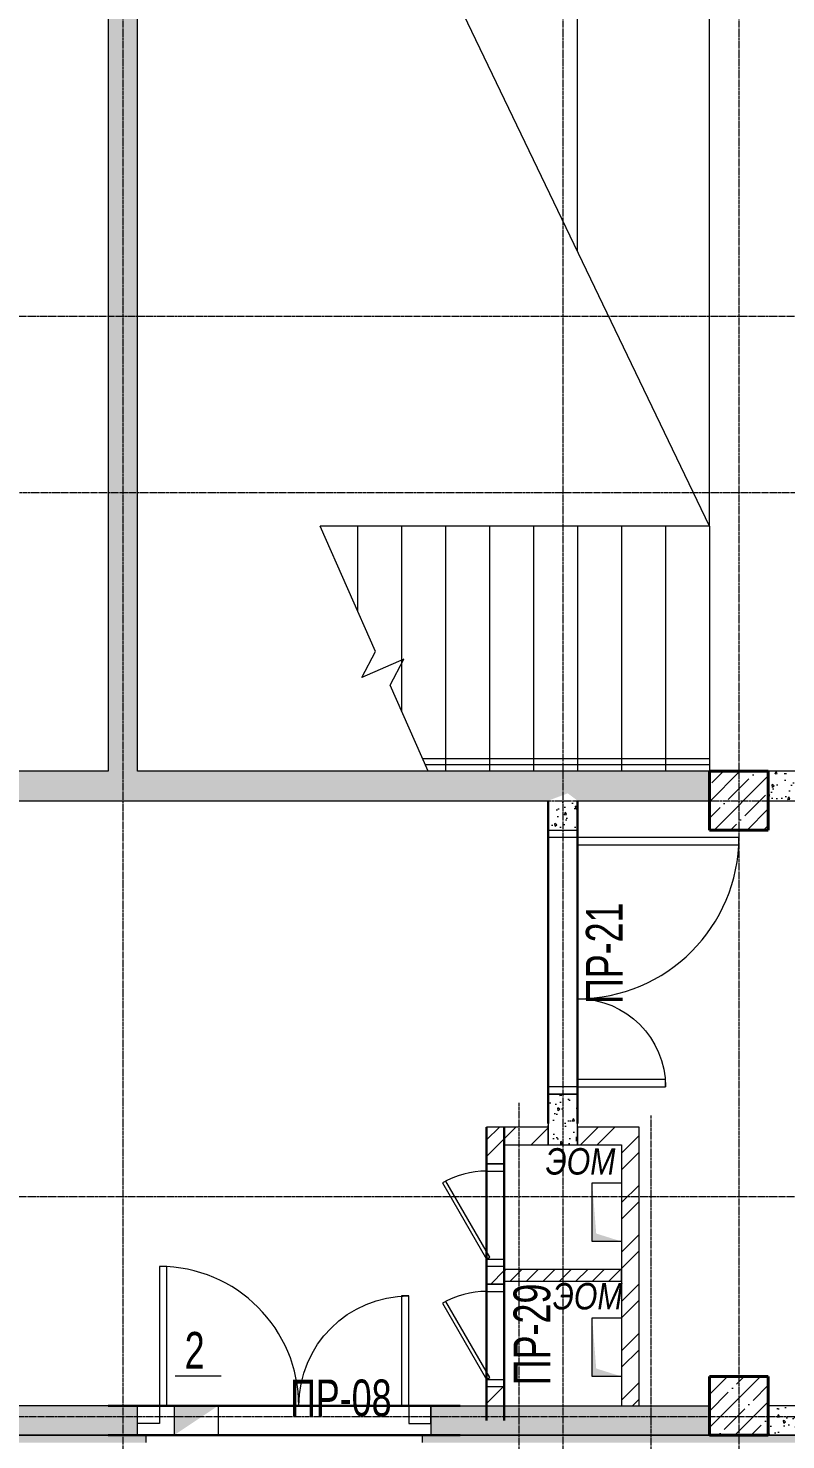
# Model space of a CAD drawing. Header units: millimetres. Extents: x -231292 to 573618, y -153144 to 564035.
# Drawn here: x 62539 to 67703, y 81773 to 91395 of the extents above; entities that cross this region are included whole.
import ezdxf
from ezdxf.enums import TextEntityAlignment as Align

# ---------------------------------------------------------------- set-up
doc = ezdxf.new("R2010")
doc.units = ezdxf.units.MM
doc.linetypes.add('CENTER2', pattern=[28.575, 19.05, -3.175, 3.175, -3.175])
doc.linetypes.add('HIDDEN2', pattern=[4.7625, 3.175, -1.5875])
doc.layers.get('0').update_dxf_attribs({"color": 250})
for name, color, linetype, lineweight in [('АР_Двери', 250, 'Continuous', 9), ('АР_Двери_витраж', 250, 'Continuous', 9), ('АР_Колонны', 250, 'Continuous', 35), ('АР_Отв. марка', 250, 'Continuous', 9), ('АР_Стены ЖБ', 250, 'Continuous', 35), ('АР_Стены кирпич', 250, 'Continuous', 20), ('АР_Стены ПЕНОблок', 250, 'Continuous', 20), ('АР_Стены_дефшов', 250, 'Continuous', 0), ('АР_Ф_ЛК', 250, 'Continuous', 5), ('АР_Штриховка', 250, 'Continuous', 0), ('Двери кабины', 250, 'Continuous', 0), ('ЛК_Открытая', 250, 'Continuous', 5), ('РД_Оси_100', 250, 'Continuous', 0), ('СС_Отверстия', 250, 'Continuous', 9), ('ЭОМ_отверстия', 250, 'Continuous', 5)]:
    doc.layers.add(name, color=color, linetype=linetype, lineweight=lineweight)
doc.layers.add('РД_Витраж_вн', color=250, linetype='Continuous')
doc.layers.add('РД_Перемычка инж проемов', color=250, linetype='Continuous')
doc.layers.add('РД_Проем', color=250, linetype='Continuous', lineweight=0, plot=False)
doc.layers.add('РД_проем_инж перемыч_подсчет', color=250, linetype='Continuous', lineweight=30, plot=False)
doc.styles.add('Arial0', font='arial.ttf')
doc.styles.add('MtXpl_Arial_Narrow', font='ARIALNI.TTF')
doc.styles.add('ккк', font='isocpeur.ttf', dxfattribs={"width": 0.85, "oblique": 15})
pattern_1 = [(45, (8883.4, 13229.69), (-112.2532, 112.2532), []), (45, (8995.66, 13229.69), (-112.2532, 112.2532), [198.4375, -39.6875, 0, -39.6875])]

# ---------------------------------------------------------------- blocks, each defined once
blk = doc.blocks.new('СОШ_2200_АР_ОСИ_М100_28.05.24')
at = {"layer": 'РД_Оси_100', "linetype": 'CENTER2'}
for p, q in [((119910, 76200), (-5954.958, 76200)), ((-5954.958, 75000), (119910, 75000)), ((-5954.958, 72900), (95715.503, 72900))]:
    blk.add_line(p, q, dxfattribs=at)
for points in [[(54300, 139938.679), (54300, -6155)], [(57300, 139938.679), (57300, -6155)], [(58500, 139938.679), (58500, -6155)], [(57000, 70839.76), (57000, -5755), (56700, -6155)], [(57900, 70753.904), (57900, -6155)], [(119910, 70200), (-5954.958, 70200)], [(95715.503, 68700), (-5454.958, 68700), (-5954.958, 68850)]]:
    blk.add_lwpolyline(points, dxfattribs=at)
blk = doc.blocks.new('otv')
at = {"linetype": 'Continuous'}
blk.add_lwpolyline([(0, -1), (0, 0), (1, 0), (1, -1)], close=True, dxfattribs=at)
blk.add_solid([(0, -1), (0, 0), (0.135, -0.137), (1, 0)], dxfattribs=at)
blk = doc.blocks.new('ЛК_открытая 1 эт 1500')
at = {"layer": 'АР_Ф_ЛК', "color": 5, "lineweight": 0}
for p, q in [((-920, 0), (-920, 2654.3)), ((-920, 2400), (-343.1, 2400)), ((-920, 2100), (337.5, 2100)), ((665, 0), (665, 1955.7)), ((705, 0), (705, 1938)), ((750, 0), (750, 1918.2)), ((-920, 1800), (750, 1800)), ((-920, 1500), (750, 1500)), ((-920, 1200), (750, 1200)), ((-920, 900), (750, 900)), ((-920, 600), (750, 600)), ((-920, 300), (750, 300)), ((-920, 0), (750, 0))]:
    blk.add_line(p, q, dxfattribs=at)
blk.add_lwpolyline([(750, 1918.2), (161.9, 2177.4), (-15.5, 2084.9), (110.5, 2370.8), (-66.9, 2278.2), (-920, 2654.3)], dxfattribs=at)
at = {"layer": 'АР_Ф_ЛК', "lineweight": 0}
blk.add_lwpolyline([(-85, 2070.6, 0, 150, 0), (-85, 1604.4, 0, 0, 0), (-85, 0, 0, 0, 0)], format="xyseb", dxfattribs=at)
blk = doc.blocks.new('MOK-МаркаПроема инж.')
blk.add_line((-1.328, -1.754), (1.802, -1.754))
at = {"color": 0, "style": 'Arial0', "width": 0.7}
blk.add_attdef('АР-ПРОЕМ:Коробка', text='', height=2.5, dxfattribs=at).set_placement((0, 0), align=Align.MIDDLE)
blk = doc.blocks.new('MOK-МаркаПеремычки')
at = {"color": 0, "style": 'ккк', "oblique": 15, "width": 0.85}
blk.add_attdef('АР-ПРОЕМ:ПЕРЕМЫЧКА', text='', height=2.5, dxfattribs=at).set_placement((0, 0), align=Align.MIDDLE)

msp = doc.modelspace()

# ---------------------------------------------------------------- hatches: boundary and pattern name
at = {"layer": 'АР_Штриховка', "linetype": 'Continuous', "lineweight": 0}
h = msp.add_hatch(dxfattribs=at)
h.set_pattern_fill('AR-CONC', color=256, angle=-315, style=0)
h.set_pattern_definition([(95, (8883.4, 13229.69), (140.09465, 117.55338), [19.05, -209.55]), (40, (8883.4, 13229.69), (-160.01845, 110.17673), [15.24, -167.6406]), (145.45144, (8895.08, 13239.48), (-19.9238, 227.7301), [16.19, -178.09024]), (91.1842, (8847.48, 13265.6), (221.41024, 161.9534), [28.575, -314.325]), (141.63556, (8865.93, 13279.1), (-7.0866, 342.82676), [24.285, -267.1356]), (36.18415, (8847.48, 13265.6), (-7.0866, 342.8268), [22.86, -251.4597]), (66, (8874.42, 13274.59), (179.51998, 34.89515), [19.05, -209.55]), (11, (8874.42, 13274.59), (-86.53993, 173.9412), [15.24, -167.64]), (116.45145, (8889.38, 13277.5), (92.98005, 208.83634), [16.19, -178.08994]), (82.5, (8883.4, 13229.686), (-57.60547, 61.973414), [0, -165.608, 0, -170.18, 0, -168.275]), (52.5, (8883.4, 13229.69), (-23.58973, 118.087), [0, -97.028, 0, -161.798, 0, -64.135]), (12.5, (8843.35, 13189.634), (99.927863, 91.826196), [0, -63.5, 0, -198.12, 0, -262.89]), (2.5, (8825.39, 13171.67), (86.7639, 122.72239), [0, -82.55, 0, -131.572, 0, -186.69])])
h.paths.add_polyline_path([(63283.403, 103779.686), (63150.069, 103829.686), (63083.403, 103779.686), (63083.403, 95979.686), (63283.403, 95979.686)], flags=0)
h.paths.add_polyline_path([(63283.403, 95279.686), (63083.403, 95279.686), (63083.403, 86329.686), (63150.069, 86279.686), (63283.403, 86329.686)], flags=0)
h = msp.add_hatch(dxfattribs=at)
h.set_pattern_fill('AR-CONC', color=256, angle=-315, style=0)
h.set_pattern_definition([(95, (8883.4, 13229.69), (140.09465, 117.55338), [19.05, -209.55]), (40, (8883.4, 13229.69), (-160.01845, 110.17673), [15.24, -167.6406]), (145.45144, (8895.08, 13239.48), (-19.9238, 227.7301), [16.19, -178.09024]), (91.1842, (8847.48, 13265.6), (221.41024, 161.9534), [28.575, -314.325]), (141.63556, (8865.93, 13279.1), (-7.0866, 342.8268), [24.285, -267.1356]), (36.18415, (8847.48, 13265.6), (-7.0866, 342.8268), [22.86, -251.4597]), (66, (8874.42, 13274.59), (179.51998, 34.89515), [19.05, -209.55]), (11, (8874.42, 13274.59), (-86.53993, 173.9412), [15.24, -167.64]), (116.45145, (8889.38, 13277.5), (92.98005, 208.83634), [16.19, -178.08994]), (82.5, (8883.4, 13229.686), (-57.60547, 61.973414), [0, -165.608, 0, -170.18, 0, -168.275]), (52.5, (8883.4, 13229.69), (-23.58973, 118.087), [0, -97.028, 0, -161.798, 0, -64.135]), (12.5, (8843.35, 13189.634), (99.927863, 91.826196), [0, -63.5, 0, -198.12, 0, -262.89]), (2.5, (8825.39, 13171.67), (86.7639, 122.7224), [0, -82.55, 0, -131.572, 0, -186.69])])
h.paths.add_polyline_path([(67183.403, 86129.686), (67183.403, 86329.686), (66283.403, 86329.686), (66216.736, 86179.686), (66283.403, 86129.686)], flags=0)
h.paths.add_polyline_path([(66083.403, 86129.686), (66216.736, 86179.686), (66283.403, 86329.686), (63283.403, 86329.686), (63150.069, 86279.686), (63083.403, 86129.686)], flags=0)
h.paths.add_polyline_path([(63083.403, 86129.686), (63150.069, 86279.686), (63083.403, 86329.686), (62183.403, 86329.686), (62183.403, 86129.686)], flags=0)
at = {"layer": 'АР_Штриховка', "linetype": 'Continuous', "lineweight": 5}
h = msp.add_hatch(dxfattribs=at)
h.set_pattern_fill('ANSI35', color=256, scale=25, style=0)
h.set_pattern_definition(pattern_1)
h.paths.add_polyline_path([(67183.403, 85929.686), (67583.403, 85929.686), (67583.403, 86329.686), (67183.403, 86329.686)], flags=0)
at = {"layer": 'АР_Штриховка', "linetype": 'Continuous', "lineweight": 0}
h = msp.add_hatch(dxfattribs=at)
h.set_pattern_fill('AR-CONC', color=256, angle=-315, style=0)
h.set_pattern_definition([(95, (8883.4, 13229.69), (140.09465, 117.55338), [19.05, -209.55]), (40, (8883.4, 13229.69), (-160.01845, 110.17673), [15.24, -167.6406]), (145.45144, (8895.08, 13239.48), (-19.9238, 227.7301), [16.19, -178.09024]), (91.1842, (8847.48, 13265.6), (221.41024, 161.9534), [28.575, -314.325]), (141.63556, (8865.93, 13279.1), (-7.0866, 342.8268), [24.285, -267.1356]), (36.18415, (8847.48, 13265.6), (-7.0866, 342.8268), [22.86, -251.4597]), (66, (8874.42, 13274.59), (179.51998, 34.89515), [19.05, -209.55]), (11, (8874.42, 13274.59), (-86.53993, 173.9412), [15.24, -167.64]), (116.45145, (8889.38, 13277.5), (92.98005, 208.83634), [16.19, -178.08994]), (82.5, (8883.4, 13229.686), (-57.60547, 61.973414), [0, -165.608, 0, -170.18, 0, -168.275]), (52.5, (8883.4, 13229.69), (-23.58973, 118.087), [0, -97.028, 0, -161.798, 0, -64.135]), (12.5, (8843.35, 13189.634), (99.927863, 91.826196), [0, -63.5, 0, -198.12, 0, -262.89]), (2.5, (8825.39, 13171.67), (86.7639, 122.7224), [0, -82.55, 0, -131.572, 0, -186.69])])
h.paths.add_polyline_path([(70883.403, 86129.686), (70883.403, 86329.686), (70583.403, 86329.686), (70583.403, 86129.686)], flags=0)
h.paths.add_polyline_path([(68783.403, 86129.686), (68783.403, 86329.686), (67583.403, 86329.686), (67583.403, 86129.686)], flags=0)
h = msp.add_hatch(dxfattribs=at)
h.set_pattern_fill('AR-CONC', color=256, angle=45, style=0)
h.set_pattern_definition([(95, (8883.4, 13229.69), (140.09465, 117.55338), [19.05, -209.55]), (40, (8883.4, 13229.69), (-160.01845, 110.17673), [15.24, -167.6406]), (145.45144, (8895.08, 13239.48), (-19.9238, 227.7301), [16.19, -178.09024]), (91.1842, (8847.48, 13265.6), (221.41024, 161.9534), [28.575, -314.325]), (141.63556, (8865.93, 13279.1), (-7.0866, 342.8268), [24.285, -267.1356]), (36.18415, (8847.48, 13265.6), (-7.0866, 342.8268), [22.86, -251.4597]), (66, (8874.42, 13274.59), (179.51998, 34.89515), [19.05, -209.55]), (11, (8874.42, 13274.59), (-86.53993, 173.9412), [15.24, -167.64]), (116.45145, (8889.38, 13277.5), (92.98005, 208.83634), [16.19, -178.08994]), (82.5, (8883.4, 13229.686), (-57.60547, 61.973414), [0, -165.608, 0, -170.18, 0, -168.275]), (52.5, (8883.4, 13229.69), (-23.58973, 118.087), [0, -97.028, 0, -161.798, 0, -64.135]), (12.5, (8843.35, 13189.634), (99.927863, 91.826196), [0, -63.5, 0, -198.12, 0, -262.89]), (2.5, (8825.39, 13171.67), (86.7639, 122.7224), [0, -82.55, 0, -131.572, 0, -186.69])])
h.paths.add_polyline_path([(66083.403, 83784.688), (66283.403, 83784.688), (66283.403, 84129.686), (66083.403, 84129.686)], flags=0)
h.paths.add_polyline_path([(66083.403, 85929.686), (66283.403, 85929.686), (66283.403, 86129.686), (66216.736, 86179.686), (66083.403, 86129.686)], flags=0)
h = msp.add_hatch(dxfattribs=at)
h.set_pattern_fill('ANSI32', color=256, scale=25, style=0)
h.set_pattern_definition([(45, (8883.4, 13229.69), (-168.3798, 168.3798), []), (45, (8995.66, 13229.69), (-168.3798, 168.3798), [])])
h.paths.add_polyline_path([(65663.403, 82004.688), (65783.403, 82004.688), (65783.403, 82134.687), (65663.403, 82134.687)], flags=0)
h.paths.add_polyline_path([(65663.403, 82834.687), (65783.403, 82834.687), (65783.403, 82854.687), (65783.403, 82934.687), (65663.403, 82934.687)], flags=0)
h.paths.add_polyline_path([(65783.403, 82954.687), (65663.403, 82954.687), (65663.403, 82934.687), (65783.403, 82934.687)], flags=0)
h.paths.add_polyline_path([(65663.403, 83654.687), (65783.403, 83654.687), (65783.403, 83904.687), (65663.403, 83904.687)], flags=0)
h = msp.add_hatch(dxfattribs=at)
h.set_pattern_fill('ANSI32', color=256, scale=25, angle=-359.9999999, style=0)
h.set_pattern_definition([(45, (8883.4, 13229.69), (-168.3798, 168.3798), []), (45, (8995.66, 13229.69), (-168.3798, 168.3798), [])])
h.paths.add_polyline_path([(65783.403, 83904.688), (65783.403, 83784.688), (66083.406, 83784.688), (66083.406, 83904.688)], flags=0)
h = msp.add_hatch(dxfattribs=at)
h.set_pattern_fill('ANSI32', color=256, scale=25, style=0)
h.set_pattern_definition([(45, (8883.4, 13229.69), (-168.3798, 168.3798), []), (45, (8995.66, 13229.69), (-168.3798, 168.3798), [])])
h.paths.add_polyline_path([(66583.403, 83784.688), (66703.403, 83904.688), (66283.403, 83904.688), (66283.403, 83784.688)], flags=0)
h = msp.add_hatch(dxfattribs=at)
h.set_pattern_fill('ANSI32', color=256, scale=25, angle=-360, style=0)
h.set_pattern_definition([(45, (8883.4, 13229.69), (-168.3798, 168.3798), []), (45, (8995.66, 13229.69), (-168.3798, 168.3798), [])])
h.paths.add_polyline_path([(66703.403, 83904.688), (66583.403, 83784.688), (66583.403, 82004.688), (66703.403, 82004.688)], flags=0)
at = {"layer": 'АР_Штриховка', "linetype": 'Continuous', "lineweight": 0, "ltscale": 0.5}
h = msp.add_hatch(dxfattribs=at)
h.set_pattern_fill('ANSI31', color=256, scale=25, angle=-360, style=0)
h.set_pattern_definition([(45, (8883.4, 13229.69), (-56.1266, 56.1266), [])])
h.paths.add_polyline_path([(66583.403, 82854.687), (66583.403, 82934.687), (65783.403, 82934.687), (65783.403, 82854.687)], flags=0)
at = {"layer": 'АР_Штриховка', "linetype": 'Continuous', "lineweight": 5}
h = msp.add_hatch(dxfattribs=at)
h.set_pattern_fill('ANSI35', color=256, scale=25, style=0)
h.set_pattern_definition(pattern_1)
h.paths.add_polyline_path([(67183.403, 81804.686), (67583.403, 81804.686), (67583.403, 82204.686), (67183.403, 82204.686)], flags=0)
at = {"layer": 'АР_Штриховка', "linetype": 'Continuous', "lineweight": 0}
h = msp.add_hatch(dxfattribs=at)
h.set_pattern_fill('AR-CONC', color=256, angle=-315, style=0)
h.set_pattern_definition([(95, (8883.4, 13229.69), (140.09465, 117.55338), [19.05, -209.55]), (40, (8883.4, 13229.69), (-160.01845, 110.17673), [15.24, -167.6406]), (145.45144, (8895.08, 13239.48), (-19.9238, 227.7301), [16.19, -178.09024]), (91.1842, (8847.48, 13265.6), (221.41024, 161.9534), [28.575, -314.325]), (141.63556, (8865.93, 13279.1), (-7.0866, 342.8268), [24.285, -267.1356]), (36.18415, (8847.48, 13265.6), (-7.0866, 342.8268), [22.86, -251.4597]), (66, (8874.42, 13274.59), (179.51998, 34.89515), [19.05, -209.55]), (11, (8874.42, 13274.59), (-86.53993, 173.9412), [15.24, -167.64]), (116.45145, (8889.38, 13277.5), (92.98005, 208.83634), [16.19, -178.08994]), (82.5, (8883.4, 13229.686), (-57.60547, 61.973414), [0, -165.608, 0, -170.18, 0, -168.275]), (52.5, (8883.4, 13229.69), (-23.58973, 118.087), [0, -97.028, 0, -161.798, 0, -64.135]), (12.5, (8843.35, 13189.634), (99.927863, 91.826196), [0, -63.5, 0, -198.12, 0, -262.89]), (2.5, (8825.39, 13171.67), (86.7639, 122.7224), [0, -82.55, 0, -131.572, 0, -186.69])])
h.paths.add_polyline_path([(67183.401, 81804.688), (67183.401, 82004.688), (66583.403, 82004.688), (66583.403, 81804.688)], flags=0)
h.paths.add_polyline_path([(66583.403, 81804.688), (66583.403, 82004.688), (65283.403, 82004.687), (65283.403, 81804.687)], flags=0)
h.paths.add_polyline_path([(63283.403, 81804.687), (63283.403, 82004.687), (62183.403, 82004.686), (62183.403, 81804.686)], flags=0)
h = msp.add_hatch(dxfattribs=at)
h.set_pattern_fill('AR-CONC', color=256, angle=45, style=0)
h.set_pattern_definition([(95, (8883.4, 13229.69), (140.09465, 117.55338), [19.05, -209.55]), (40, (8883.4, 13229.69), (-160.01845, 110.17673), [15.24, -167.6406]), (145.45144, (8895.08, 13239.48), (-19.9238, 227.7301), [16.19, -178.09024]), (91.1842, (8847.48, 13265.6), (221.41024, 161.9534), [28.575, -314.325]), (141.63556, (8865.93, 13279.1), (-7.0866, 342.8268), [24.285, -267.1356]), (36.18415, (8847.48, 13265.6), (-7.0866, 342.8268), [22.86, -251.4597]), (66, (8874.42, 13274.59), (179.51998, 34.89515), [19.05, -209.55]), (11, (8874.42, 13274.59), (-86.53993, 173.9412), [15.24, -167.64]), (116.45145, (8889.38, 13277.5), (92.98005, 208.83634), [16.19, -178.08994]), (82.5, (8883.4, 13229.686), (-57.60547, 61.973414), [0, -165.608, 0, -170.18, 0, -168.275]), (52.5, (8883.4, 13229.69), (-23.58973, 118.087), [0, -97.028, 0, -161.798, 0, -64.135]), (12.5, (8843.35, 13189.634), (99.927863, 91.826196), [0, -63.5, 0, -198.12, 0, -262.89]), (2.5, (8825.39, 13171.67), (86.7639, 122.7224), [0, -82.55, 0, -131.572, 0, -186.69])])
h.paths.add_polyline_path([(70883.401, 81804.686), (70883.401, 82004.686), (67583.403, 82004.687), (67583.403, 81804.687)], flags=0)
h = msp.add_hatch(dxfattribs=at)
h.set_pattern_fill('HONEY', color=256, scale=10, style=0)
h.set_pattern_definition([(360, (8883.403, 13229.686), (47.625, 27.4963064), [31.75, -63.5]), (120, (8883.403, 13229.686), (-47.625, 27.496307), [31.75, -63.5]), (60, (8883.403, 13229.686), (1e-07, 54.992613), [-63.5, 31.75])])
h.paths.add_polyline_path([(54583.403, 81804.686), (54583.403, 81754.686), (54683.57, 81754.686), (54700.225, 81792.186), (54683.555, 81804.686)], flags=0)
h.paths.add_polyline_path([(54733.555, 81804.686), (54700.225, 81792.186), (54683.57, 81754.686), (63343.403, 81754.686), (63343.403, 81804.686)], flags=0)
h.paths.add_polyline_path([(65223.403, 81804.686), (65223.403, 81754.686), (74683.401, 81754.686), (74683.401, 81804.686)], flags=0)
at = {"layer": 'СС_Отверстия', "linetype": 'Continuous', "lineweight": 5}
for points in [[(63833.403, 82004.687), (63533.403, 82004.687), (63683.403, 81904.687)], [(63533.403, 82004.687), (63533.403, 81804.687), (63683.403, 81904.687)]]:
    msp.add_hatch(color=256, dxfattribs=at).paths.add_polyline_path(points, flags=0)

# ---------------------------------------------------------------- linework, layer by layer
at = {"layer": 'АР_Двери', "linetype": 'Continuous', "lineweight": 9}
for points in [[(66083.403, 85879.686), (66083.403, 85929.686), (66283.403, 85929.686), (66283.403, 85879.686)], [(66283.403, 85879.686), (66283.403, 85829.686), (67383.403, 85829.686), (67383.403, 85879.686)], [(66883.403, 84179.686), (66883.403, 84229.686), (66283.403, 84229.686), (66283.403, 84179.686)], [(66083.403, 84179.686), (66083.403, 84129.686), (66283.403, 84129.686), (66283.403, 84179.686)]]:
    msp.add_lwpolyline(points, close=True, dxfattribs=at)
msp.add_arc((66283.403, 85879.686), 1100, 270, 0, dxfattribs=at)
at = {"layer": 'АР_Двери', "linetype": 'Continuous', "lineweight": 9, "extrusion": (0, 0, -1)}
msp.add_arc((-66283.403, 84179.686), 600, 90, 180, dxfattribs=at)
at = {"layer": 'АР_Двери_витраж', "linetype": 'Continuous', "lineweight": 9}
for points in [[(63433.403, 82004.687), (63483.403, 82004.687), (63483.402, 82954.687), (63433.402, 82954.687)], [(65133.402, 82754.687), (65083.402, 82754.687), (65083.403, 82004.687), (65133.403, 82004.687)], [(63433.403, 81884.687), (63283.403, 81884.687), (63283.403, 82004.687), (63433.403, 82004.687)], [(65133.403, 81884.687), (65283.403, 81884.687), (65283.403, 82004.687), (65133.403, 82004.687)]]:
    msp.add_lwpolyline(points, close=True, dxfattribs=at)
msp.add_arc((63433.403, 82004.687), 950, 0.0000207, 90.0000207, dxfattribs=at)
at = {"layer": 'АР_Двери_витраж', "linetype": 'Continuous', "lineweight": 9, "extrusion": (0, 0, -1)}
msp.add_arc((-65133.403, 82004.687), 750, 359.9999793, 89.9999793, dxfattribs=at)
at = {"layer": 'АР_Колонны', "linetype": 'HIDDEN2', "lineweight": 25}
for p, q in [((67183.403, 86329.686), (67583.403, 86329.686)), ((67183.403, 85929.686), (67183.403, 86329.686)), ((67583.403, 86329.686), (67583.403, 85929.686)), ((67583.403, 85929.686), (67183.403, 85929.686)), ((67183.403, 82204.686), (67583.403, 82204.686)), ((67183.403, 81804.686), (67183.403, 82204.686)), ((67583.403, 82204.686), (67583.403, 81804.686)), ((67583.403, 81804.686), (67183.403, 81804.686))]:
    msp.add_line(p, q, dxfattribs=at)
at = {"layer": 'АР_Колонны', "linetype": 'Continuous', "lineweight": 35}
for p, q in [((67183.403, 86329.686), (67583.403, 86329.686)), ((67183.403, 85929.686), (67183.403, 86329.686)), ((67583.403, 85929.686), (67583.403, 86329.686)), ((67183.403, 85929.686), (67583.403, 85929.686)), ((67183.403, 82204.686), (67583.403, 82204.686)), ((67183.403, 81804.686), (67183.403, 82204.686)), ((67583.403, 81804.686), (67583.403, 82204.686)), ((67183.403, 81804.686), (67583.403, 81804.686))]:
    msp.add_line(p, q, dxfattribs=at)
at = {"layer": 'АР_Стены ЖБ', "linetype": 'Continuous', "lineweight": 40}
for p, q in [((67583.403, 86329.686), (67183.403, 86329.686)), ((67183.403, 86329.686), (67183.403, 85929.686)), ((67583.403, 85929.686), (67583.403, 86329.686)), ((67183.403, 85929.686), (67583.403, 85929.686)), ((67583.403, 82204.686), (67183.403, 82204.686)), ((67183.403, 82204.686), (67183.403, 81804.686)), ((67583.403, 81804.686), (67583.403, 82204.686)), ((67183.403, 81804.686), (67583.403, 81804.686))]:
    msp.add_line(p, q, dxfattribs=at)
at = {"layer": 'АР_Стены кирпич', "linetype": 'Continuous', "lineweight": 20}
for p, q in [((65783.403, 83904.687), (65663.403, 83904.687)), ((65663.403, 83904.687), (65663.403, 83654.687)), ((65783.403, 83904.688), (65783.403, 83784.688)), ((66083.407, 83904.688), (65783.403, 83904.688)), ((65783.403, 83654.687), (65783.403, 83904.687)), ((66083.407, 83784.688), (66083.407, 83904.688)), ((66703.403, 83904.688), (66283.403, 83904.688)), ((66283.403, 83904.688), (66283.403, 83784.688)), ((66703.403, 82004.688), (66703.403, 83904.688)), ((65783.403, 83784.688), (66083.407, 83784.688)), ((66283.403, 83784.688), (66583.403, 83784.688)), ((66583.403, 83784.688), (66583.403, 82004.688)), ((65663.403, 83654.687), (65783.403, 83654.687)), ((65783.403, 82954.687), (65663.403, 82954.687)), ((65663.403, 82834.687), (65663.403, 82954.687)), ((65783.403, 82934.687), (65783.403, 82954.687)), ((65783.403, 82854.687), (65783.403, 82934.687)), ((65783.403, 82834.687), (65783.403, 82854.687)), ((65783.403, 82854.687), (65783.403, 82854.687)), ((65663.403, 82834.687), (65783.403, 82834.687)), ((65783.403, 82134.687), (65663.403, 82134.687)), ((65663.403, 82134.687), (65663.403, 82004.688)), ((65783.403, 82004.688), (65783.403, 82134.687)), ((65663.403, 82004.688), (65783.403, 82004.688)), ((66583.403, 82004.688), (66703.403, 82004.688))]:
    msp.add_line(p, q, dxfattribs=at)
at = {"layer": 'АР_Стены кирпич', "linetype": 'Continuous', "lineweight": 0}
for p, q in [((65663.403, 83654.687), (65663.403, 82954.687)), ((65783.403, 82954.687), (65783.403, 83654.687)), ((65663.403, 82834.687), (65663.403, 82134.687)), ((65783.403, 82134.687), (65783.403, 82834.687))]:
    msp.add_line(p, q, dxfattribs=at)
at = {"layer": 'АР_Стены ПЕНОблок', "linetype": 'Continuous', "lineweight": 20}
for p, q in [((63083.403, 95279.686), (63083.403, 86329.686)), ((63283.403, 86329.686), (63283.403, 95279.686)), ((63083.403, 86329.686), (62183.403, 86329.686)), ((66283.403, 86329.686), (63283.403, 86329.686)), ((67183.403, 86329.686), (66283.403, 86329.686)), ((67183.403, 86129.686), (67183.403, 86329.686)), ((68783.403, 86329.686), (67583.403, 86329.686)), ((67583.403, 86329.686), (67583.403, 86129.686)), ((62183.403, 86129.686), (63083.403, 86129.686)), ((63083.403, 86129.686), (66083.403, 86129.686)), ((66083.403, 86129.686), (66083.403, 85929.686)), ((66283.403, 85929.686), (66283.403, 86129.686)), ((66283.403, 86129.686), (67183.403, 86129.686)), ((67583.403, 86129.686), (68783.403, 86129.686)), ((66083.403, 85929.686), (66283.403, 85929.686)), ((66283.403, 84129.686), (66083.403, 84129.686)), ((66083.403, 84129.686), (66083.403, 83784.688)), ((66283.403, 83784.688), (66283.403, 84129.686)), ((66083.403, 83784.688), (66283.403, 83784.688)), ((66583.403, 82934.687), (65783.403, 82934.687)), ((65783.403, 82934.687), (65783.403, 82854.687)), ((65783.403, 82854.687), (66583.403, 82854.687)), ((66583.403, 82854.687), (66583.403, 82934.687)), ((63283.403, 82004.687), (62183.403, 82004.686)), ((63283.403, 81804.687), (63283.403, 82004.687)), ((65283.403, 82004.687), (67183.401, 82004.688)), ((65283.403, 82004.687), (65283.403, 81804.687)), ((67183.401, 81804.688), (67183.401, 82004.688)), ((70883.401, 82004.686), (67583.403, 82004.687)), ((67583.403, 82004.687), (67583.403, 81804.687)), ((62183.403, 81804.686), (63283.403, 81804.687)), ((65283.403, 81804.687), (67183.401, 81804.688)), ((67583.403, 81804.687), (70883.401, 81804.686))]:
    msp.add_line(p, q, dxfattribs=at)
at = {"layer": 'АР_Стены_дефшов', "linetype": 'Continuous', "lineweight": 0}
for p, q in [((63343.403, 81804.686), (54733.555, 81804.686)), ((63343.403, 81754.686), (63343.403, 81804.686)), ((63343.403, 81804.686), (65223.403, 81804.686)), ((65223.403, 81804.686), (65223.403, 81754.686)), ((74683.401, 81804.686), (65223.403, 81804.686))]:
    msp.add_line(p, q, dxfattribs=at)
at = {"layer": 'Двери кабины', "linetype": 'Continuous', "lineweight": 0}
for points in [[(65783.403, 83604.687), (65783.403, 83654.687), (65663.403, 83654.687), (65663.403, 83604.687)], [(65663.403, 83004.687), (65685.053, 83017.187), (65385.053, 83536.802), (65363.403, 83524.302)], [(65783.403, 83004.687), (65783.403, 82954.687), (65663.403, 82954.687), (65663.403, 83004.687)], [(65783.403, 82784.687), (65783.403, 82834.687), (65663.403, 82834.687), (65663.403, 82784.687)], [(65663.403, 82184.687), (65685.053, 82197.187), (65385.053, 82716.802), (65363.403, 82704.302)], [(65783.403, 82184.687), (65783.403, 82134.687), (65663.403, 82134.687), (65663.403, 82184.687)]]:
    msp.add_lwpolyline(points, close=True, dxfattribs=at)
for centre in [(65663.403, 83004.687), (65663.403, 82184.687)]:
    msp.add_arc(centre, 600, 89.9999972, 119.9999972, dxfattribs=at)
at = {"layer": 'ЛК_Открытая', "lineweight": 0}
for p, q in [((67183.403, 87999.686), (60409.046, 102109.686)), ((66283.403, 89874.255), (66283.403, 102109.686)), ((67183.403, 87999.686), (67183.403, 102109.686))]:
    msp.add_line(p, q, dxfattribs=at)
at = {"layer": 'РД_Витраж_вн', "linetype": 'Continuous', "lineweight": -3}
for p, q in [((65283.403, 82004.687), (63283.403, 82004.687)), ((65283.403, 81804.687), (63283.403, 81804.687))]:
    msp.add_line(p, q, dxfattribs=at)
at = {"layer": 'РД_Проем', "linetype": 'Continuous', "lineweight": 0}
for p, q in [((66083.403, 84129.686), (66083.403, 85929.686)), ((66283.403, 84129.686), (66283.403, 85929.686)), ((65663.403, 82954.687), (65663.403, 83654.687)), ((65783.403, 82954.687), (65783.403, 83654.687)), ((65663.403, 82134.687), (65663.403, 82834.687)), ((65783.403, 82134.687), (65783.403, 82834.687)), ((65283.403, 82004.687), (63283.403, 82004.687)), ((65283.403, 81804.687), (63283.403, 81804.687))]:
    msp.add_line(p, q, dxfattribs=at)
at = {"layer": 'РД_проем_инж перемыч_подсчет', "linetype": 'Continuous', "lineweight": 30}
for p, q in [((66083.403, 86129.686), (66083.403, 83929.686)), ((66283.403, 86129.686), (66283.403, 83929.686)), ((65663.403, 83904.688), (65663.403, 81904.688)), ((65783.403, 83904.688), (65783.403, 81904.688)), ((65483.293, 82004.687), (63083.293, 82004.686)), ((65483.293, 81804.687), (63083.293, 81804.686))]:
    msp.add_line(p, q, dxfattribs=at)
at = {"layer": 'СС_Отверстия', "linetype": 'Continuous', "lineweight": 9}
for p, q in [((63533.403, 82004.687), (63833.403, 82004.687)), ((63533.403, 82004.687), (63533.403, 81804.687)), ((63833.403, 82004.687), (63833.403, 81804.687)), ((63533.403, 81804.687), (63833.403, 81804.687))]:
    msp.add_line(p, q, dxfattribs=at)

# ---------------------------------------------------------------- block references
at = {"layer": 'АР_Отв. марка', "linetype": 'Continuous', "lineweight": 9, "xscale": 100, "yscale": 100, "zscale": 100}
msp.add_blockref('MOK-МаркаПроема инж.', (63673.404, 82384.98), dxfattribs=at).add_auto_attribs({'АР-ПРОЕМ:Коробка': '2'})
at = {"layer": 'ЛК_Открытая', "xscale": -1, "rotation": 90}
msp.add_blockref('ЛК_открытая 1 эт 1500', (67183.403, 87079.686), dxfattribs=at)
at = {"layer": 'РД_Оси_100'}
msp.add_blockref('СОШ_2200_АР_ОСИ_М100_28.05.24', (8883.403, 13229.686), dxfattribs=at)
at = {"layer": 'РД_Перемычка инж проемов', "linetype": 'Continuous', "lineweight": -3}
ref = msp.add_blockref('MOK-МаркаПеремычки', (66463.717, 85089.997, 200), dxfattribs=dict(at, xscale=100, yscale=100, zscale=100, rotation=89.99999999999999))
ref.add_attrib('АР-ПРОЕМ:ПЕРЕМЫЧКА', 'ПР-21', dxfattribs={"layer": '0', "color": 0, "height": 250, "rotation": 90, "style": 'Arial0', "width": 0.7}).set_placement((66463.717, 85089.997, 200), align=Align.MIDDLE)
ref = msp.add_blockref('MOK-МаркаПеремычки', (65972.097, 82491.786, 200), dxfattribs=dict(at, xscale=100, yscale=100, zscale=100, rotation=89.99999999999999))
ref.add_attrib('АР-ПРОЕМ:ПЕРЕМЫЧКА', 'ПР-29', dxfattribs={"layer": '0', "color": 0, "height": 250, "rotation": 90, "style": 'Arial0', "width": 0.7}).set_placement((65972.097, 82491.786, 200), align=Align.MIDDLE)
ref = msp.add_blockref('MOK-МаркаПеремычки', (64669.627, 82059.314), dxfattribs=dict(at, xscale=100, yscale=100, zscale=100))
ref.add_attrib('АР-ПРОЕМ:ПЕРЕМЫЧКА', 'ПР-08', dxfattribs={"layer": '0', "color": 0, "height": 250, "style": 'Arial0', "width": 0.7}).set_placement((64669.627, 82059.314), align=Align.MIDDLE)
at = {"layer": 'ЭОМ_отверстия', "xscale": 400, "yscale": 200, "rotation": 90}
for p in [(66383.403, 83125.167), (66383.403, 82205.162)]:
    msp.add_blockref('otv', p, dxfattribs=at)

# ---------------------------------------------------------------- texts
at = {"layer": 'ЭОМ_отверстия', "lineweight": 50, "style": 'MtXpl_Arial_Narrow'}
for p in [(66066.814, 83581.023), (66115.388, 82661.971)]:
    msp.add_text('ЭОМ', height=180, dxfattribs=at).set_placement(p)

doc.saveas('drawing.dxf')
